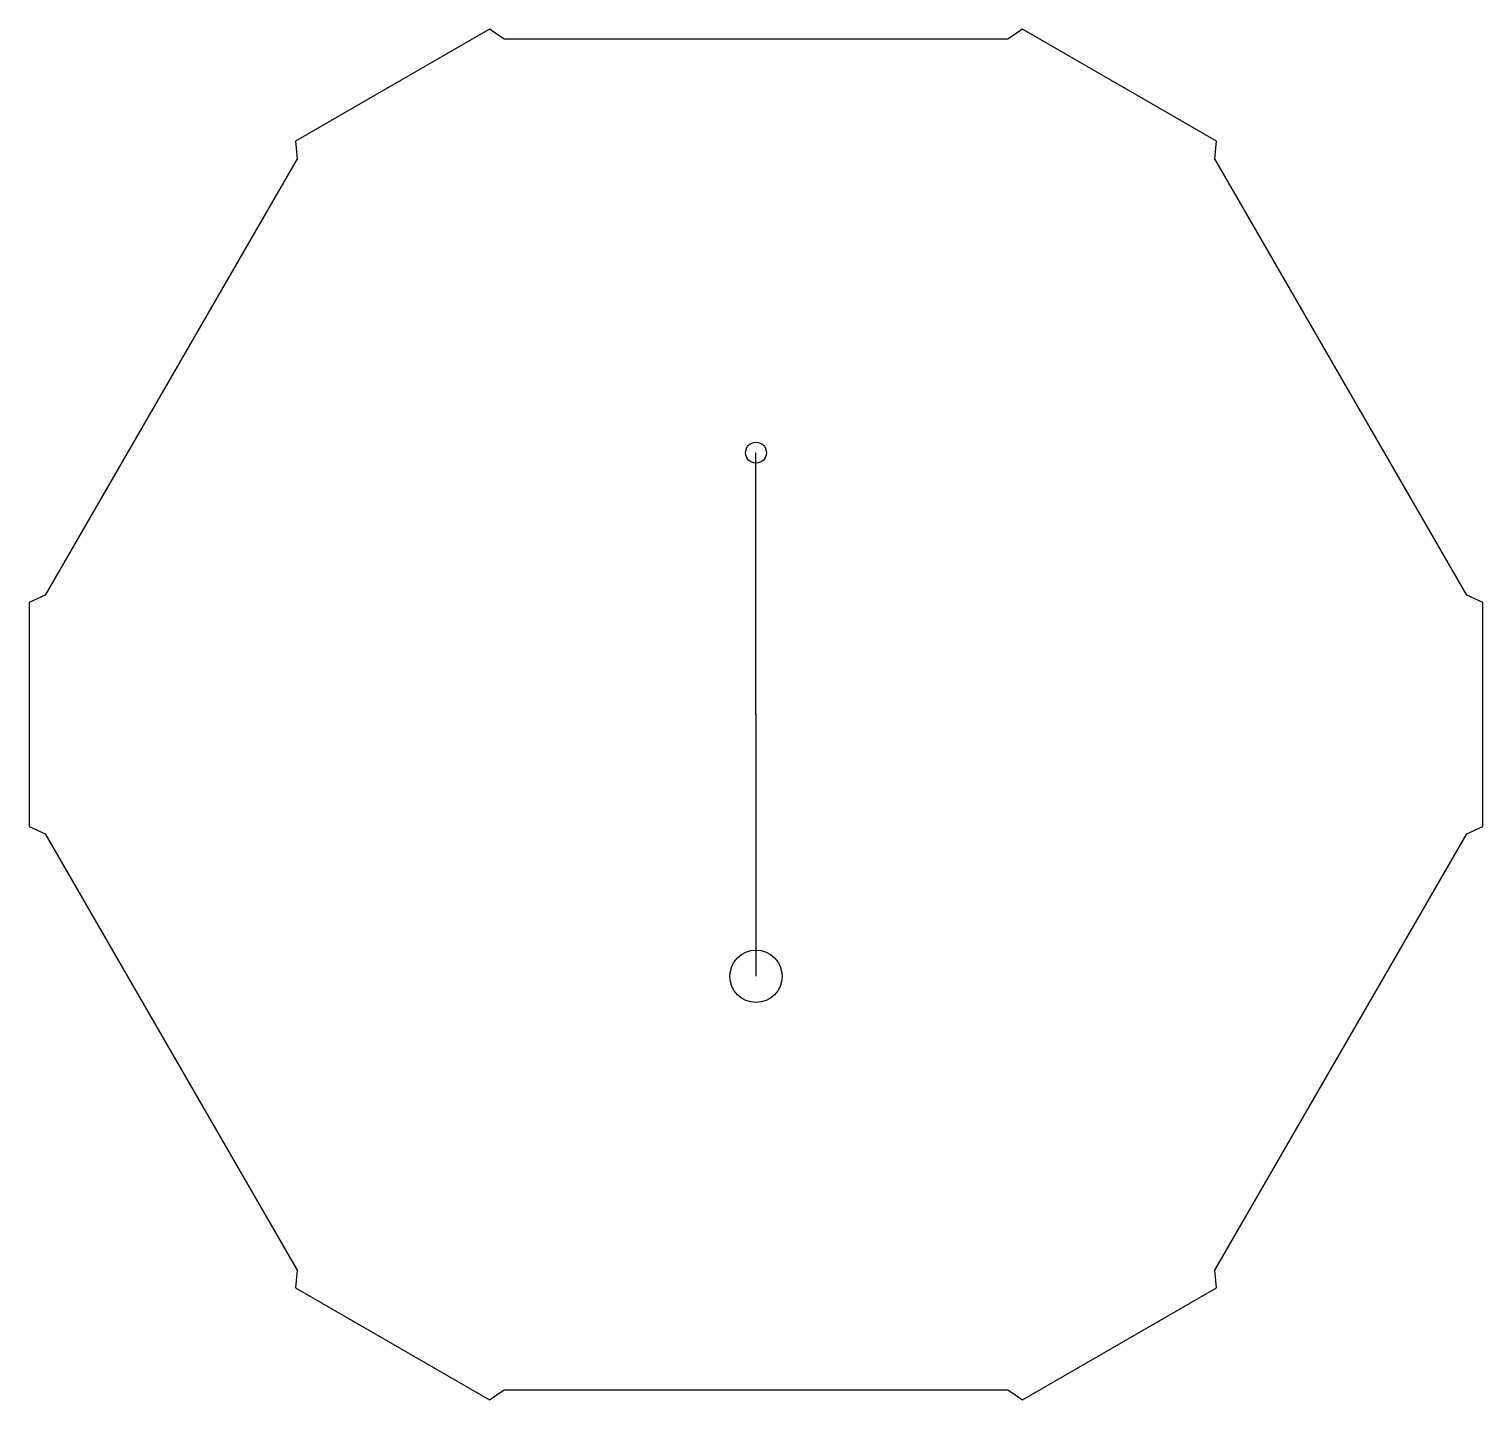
# Model space of a CAD drawing. Header units: millimetres. Extents: x -69 to 69, y -65 to 65.
import ezdxf

# ---------------------------------------------------------------- set-up
doc = ezdxf.new("R2010")
doc.units = ezdxf.units.MM
doc.layers.get('0').update_dxf_attribs({"linetype": 'CONTINUOUS'})

msp = doc.modelspace()

# ---------------------------------------------------------------- linework, layer by layer
for p, q in [((-25.44, 65.45), (-43.96, 54.76)), ((-24.05, 64.47), (-25.44, 65.45)), ((25.44, 65.45), (24.05, 64.47)), ((43.96, 54.76), (25.44, 65.45)), ((24.05, 64.47), (-24.05, 64.47)), ((-43.96, 54.76), (-43.8, 53.07)), ((43.8, 53.07), (43.96, 54.76)), ((-43.8, 53.07), (-67.86, 11.4)), ((67.86, 11.4), (43.8, 53.07)), ((0, 0), (0, 25)), ((-67.86, 11.4), (-69.4, 10.69)), ((69.4, 10.69), (67.86, 11.4)), ((-69.4, 10.69), (-69.4, -10.69)), ((69.4, -10.69), (69.4, 10.69)), ((0, 0), (0, -25)), ((-69.4, -10.69), (-67.86, -11.4)), ((67.86, -11.4), (69.4, -10.69)), ((-67.86, -11.4), (-43.8, -53.07)), ((43.8, -53.07), (67.86, -11.4)), ((-43.8, -53.07), (-43.96, -54.76)), ((43.96, -54.76), (43.8, -53.07)), ((-43.96, -54.76), (-25.44, -65.45)), ((25.44, -65.45), (43.96, -54.76)), ((-25.44, -65.45), (-24.05, -64.47)), ((-24.05, -64.47), (24.05, -64.47)), ((24.05, -64.47), (25.44, -65.45))]:
    msp.add_line(p, q)
for centre, radius in [((0, 25), 1), ((0, -25), 2.5)]:
    msp.add_circle(centre, radius)
msp.add_point((0, 0))

doc.saveas('drawing.dxf')
